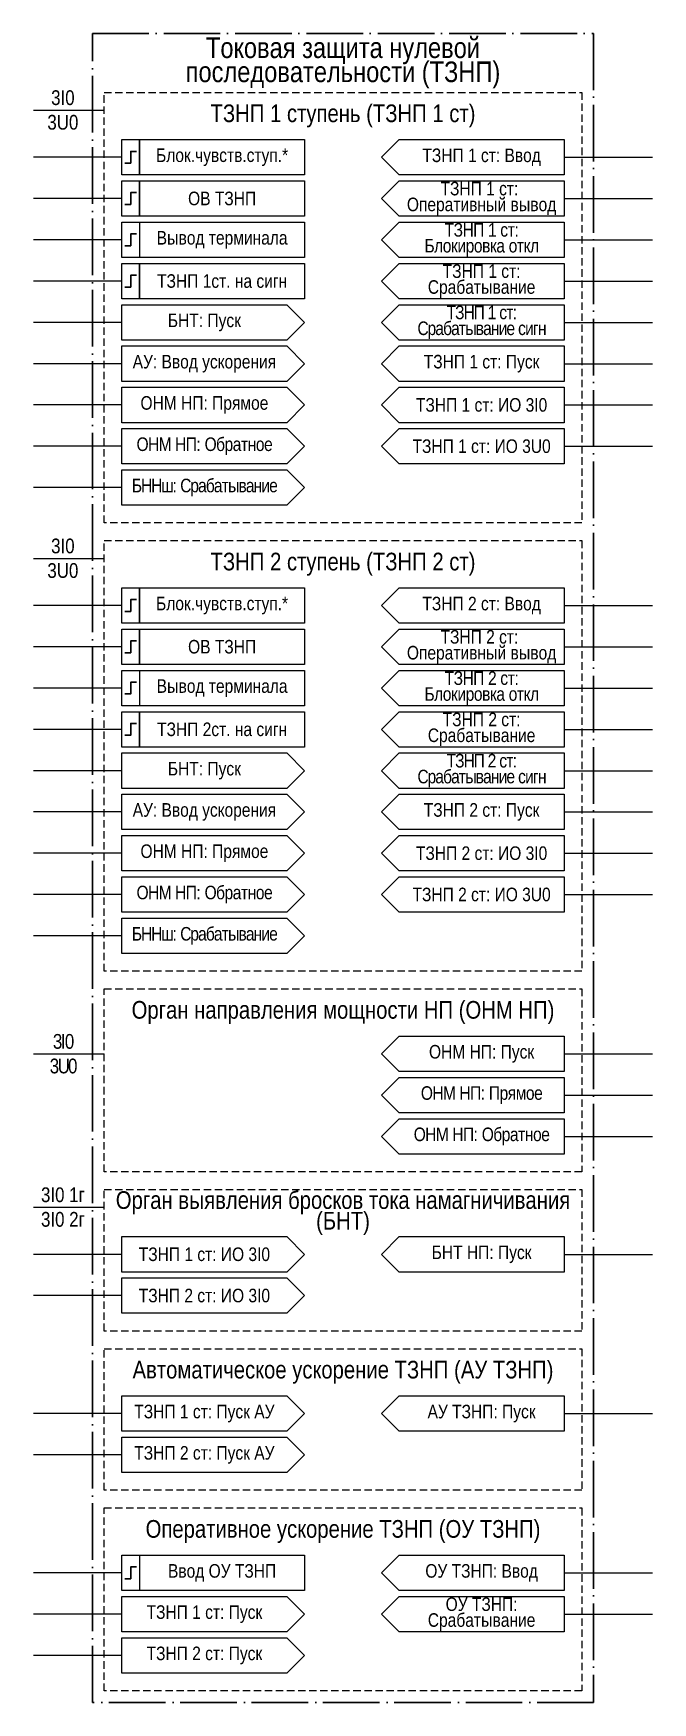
# Model space of a CAD drawing. Header units: millimetres. Extents: x -60 to 1181, y -167 to 356.
# Drawn here: x 1076 to 1181, y 17 to 300 of the extents above; entities that cross this region are included whole.
import ezdxf

# ---------------------------------------------------------------- set-up
doc = ezdxf.new("R2010")
doc.units = ezdxf.units.MM
doc.linetypes.add('ACAD_ISO04W100', pattern=[30, 24, -3, 0, -3])
doc.linetypes.add('штриховая2', pattern=[0.375, 0.25, -0.125])
doc.layers.add('TEXT', color=7, linetype='Continuous', lineweight=25)
doc.styles.add('2.5_Gost_RD', font='ARIALN.TTF', dxfattribs={"height": 2.5})
doc.styles.add('3.5_Gost_RD', font='ARIALN.TTF', dxfattribs={"height": 3.5})

msp = doc.modelspace()

# ---------------------------------------------------------------- linework, layer by layer
at = {"ltscale": 100}
for p, q in [((1076, 287), (1088, 287)), ((1091, 279), (1076, 279)), ((1166, 279), (1181, 279)), ((1091, 272), (1076, 272)), ((1166, 272), (1181, 272)), ((1091, 265), (1076, 265)), ((1166, 265), (1181, 265)), ((1091, 258), (1076, 258)), ((1166, 258), (1181, 258)), ((1091, 251), (1076, 251)), ((1166, 251), (1181, 251)), ((1091, 244), (1076, 244)), ((1166, 244), (1181, 244)), ((1091, 237), (1076, 237)), ((1166, 237), (1181, 237)), ((1091, 230), (1076, 230)), ((1166, 230), (1181, 230)), ((1091, 223), (1076, 223)), ((1076, 211), (1088, 211)), ((1091, 203), (1076, 203)), ((1166, 203), (1181, 203)), ((1091, 196), (1076, 196)), ((1166, 196), (1181, 196)), ((1091, 189), (1076, 189)), ((1166, 189), (1181, 189)), ((1091, 182), (1076, 182)), ((1166, 182), (1181, 182)), ((1091, 175), (1076, 175)), ((1166, 175), (1181, 175)), ((1091, 168), (1076, 168)), ((1166, 168), (1181, 168)), ((1091, 161), (1076, 161)), ((1166, 161), (1181, 161)), ((1091, 154), (1076, 154)), ((1166, 154), (1181, 154)), ((1091, 147), (1076, 147)), ((1076, 127), (1088, 127)), ((1166, 127), (1181, 127)), ((1166, 120), (1181, 120)), ((1166, 113), (1181, 113)), ((1076, 101), (1088, 101)), ((1091, 93), (1076, 93)), ((1166, 93), (1181, 93)), ((1091, 86), (1076, 86)), ((1091, 66), (1076, 66)), ((1166, 66), (1181, 66)), ((1091, 59), (1076, 59)), ((1091, 39), (1076, 39)), ((1166, 39), (1181, 39)), ((1091, 32), (1076, 32)), ((1166, 32), (1181, 32)), ((1091, 25), (1076, 25))]:
    msp.add_line(p, q, dxfattribs=at)
at = {"color": 251, "linetype": 'ACAD_ISO04W100', "lineweight": 30, "ltscale": 0.4, "true_color": 0x58595b}
msp.add_lwpolyline([(1086, 300), (1171, 300), (1171, 17), (1086, 17)], close=True, dxfattribs=at)
at = {"linetype": 'штриховая2', "ltscale": 5}
for points in [[(1088, 290), (1169, 290), (1169, 217), (1088, 217)], [(1088, 214), (1169, 214), (1169, 141), (1088, 141)], [(1088, 138), (1169, 138), (1169, 107), (1088, 107)], [(1088, 104), (1169, 104), (1169, 80), (1088, 80)], [(1088, 77), (1169, 77), (1169, 53), (1088, 53)], [(1088, 50), (1169, 50), (1169, 19), (1088, 19)]]:
    msp.add_lwpolyline(points, close=True, dxfattribs=at)
at = {"ltscale": 100}
for points in [[(1091, 282), (1094, 282), (1094, 276), (1091, 276)], [(1094, 282), (1122, 282), (1122, 276), (1094, 276)], [(1166, 282), (1166, 276), (1138, 276), (1135, 279), (1138, 282)], [(1091, 275), (1094, 275), (1094, 269), (1091, 269)], [(1094, 275), (1122, 275), (1122, 269), (1094, 269)], [(1166, 269), (1138, 269), (1135, 272), (1138, 275), (1166, 275)], [(1091, 268), (1094, 268), (1094, 262), (1091, 262)], [(1091, 268), (1122, 268), (1122, 262), (1091, 262)], [(1166, 262), (1138, 262), (1135, 265), (1138, 268), (1166, 268)], [(1091, 261), (1094, 261), (1094, 255), (1091, 255)], [(1094, 261), (1122, 261), (1122, 255), (1094, 255)], [(1135, 258), (1138, 261), (1166, 261), (1166, 255), (1138, 255)], [(1119, 254), (1122, 251), (1119, 248), (1091, 248), (1091, 254)], [(1135, 251), (1138, 254), (1166, 254), (1166, 248), (1138, 248)], [(1119, 247), (1122, 244), (1119, 241), (1091, 241), (1091, 247)], [(1135, 244), (1138, 247), (1166, 247), (1166, 241), (1138, 241)], [(1119, 240), (1122, 237), (1119, 234), (1091, 234), (1091, 240)], [(1166, 240), (1166, 234), (1138, 234), (1135, 237), (1138, 240)], [(1119, 233), (1122, 230), (1119, 227), (1091, 227), (1091, 233)], [(1166, 233), (1166, 227), (1138, 227), (1135, 230), (1138, 233)], [(1119, 226), (1122, 223), (1119, 220), (1091, 220), (1091, 226)], [(1091, 206), (1094, 206), (1094, 200), (1091, 200)], [(1094, 206), (1122, 206), (1122, 200), (1094, 200)], [(1166, 206), (1166, 200), (1138, 200), (1135, 203), (1138, 206)], [(1091, 199), (1094, 199), (1094, 193), (1091, 193)], [(1094, 199), (1122, 199), (1122, 193), (1094, 193)], [(1166, 193), (1138, 193), (1135, 196), (1138, 199), (1166, 199)], [(1091, 192), (1094, 192), (1094, 186), (1091, 186)], [(1091, 192), (1122, 192), (1122, 186), (1091, 186)], [(1166, 186), (1138, 186), (1135, 189), (1138, 192), (1166, 192)], [(1091, 185), (1094, 185), (1094, 179), (1091, 179)], [(1094, 185), (1122, 185), (1122, 179), (1094, 179)], [(1135, 182), (1138, 185), (1166, 185), (1166, 179), (1138, 179)], [(1119, 178), (1122, 175), (1119, 172), (1091, 172), (1091, 178)], [(1135, 175), (1138, 178), (1166, 178), (1166, 172), (1138, 172)], [(1119, 171), (1122, 168), (1119, 165), (1091, 165), (1091, 171)], [(1135, 168), (1138, 171), (1166, 171), (1166, 165), (1138, 165)], [(1119, 164), (1122, 161), (1119, 158), (1091, 158), (1091, 164)], [(1166, 164), (1166, 158), (1138, 158), (1135, 161), (1138, 164)], [(1119, 157), (1122, 154), (1119, 151), (1091, 151), (1091, 157)], [(1166, 157), (1166, 151), (1138, 151), (1135, 154), (1138, 157)], [(1119, 150), (1122, 147), (1119, 144), (1091, 144), (1091, 150)], [(1166, 124), (1138, 124), (1135, 127), (1138, 130), (1166, 130)], [(1166, 117), (1138, 117), (1135, 120), (1138, 123), (1166, 123)], [(1166, 110), (1138, 110), (1135, 113), (1138, 116), (1166, 116)], [(1166, 90), (1138, 90), (1135, 93), (1138, 96), (1166, 96)], [(1166, 63), (1138, 63), (1135, 66), (1138, 69), (1166, 69)], [(1091, 42), (1094, 42), (1094, 36), (1091, 36)], [(1091, 42), (1122, 42), (1122, 36), (1091, 36)], [(1166, 36), (1138, 36), (1135, 39), (1138, 42), (1166, 42)], [(1166, 29), (1138, 29), (1135, 32), (1138, 35), (1166, 35)]]:
    msp.add_lwpolyline(points, close=True, dxfattribs=at)
at = {"lineweight": 30, "ltscale": 100}
for points in [[(1091.5, 278), (1092.5, 278), (1092.5, 280), (1093.5, 280)], [(1091.5, 271), (1092.5, 271), (1092.5, 273), (1093.5, 273)], [(1093.5, 266), (1092.5, 266), (1092.5, 264), (1091.5, 264)], [(1091.5, 257), (1092.5, 257), (1092.5, 259), (1093.5, 259)], [(1091.5, 202), (1092.5, 202), (1092.5, 204), (1093.5, 204)], [(1091.5, 195), (1092.5, 195), (1092.5, 197), (1093.5, 197)], [(1093.5, 190), (1092.5, 190), (1092.5, 188), (1091.5, 188)], [(1091.5, 181), (1092.5, 181), (1092.5, 183), (1093.5, 183)], [(1093.5, 40), (1092.5, 40), (1092.5, 38), (1091.5, 38)]]:
    msp.add_lwpolyline(points, dxfattribs=at)
at = {"ltscale": 100}
for points in [[(1091, 96), (1119, 96), (1122, 93), (1119, 90), (1091, 90), (1091, 96)], [(1091, 89), (1119, 89), (1122, 86), (1119, 83), (1091, 83), (1091, 89)], [(1091, 69), (1119, 69), (1122, 66), (1119, 63), (1091, 63), (1091, 69)], [(1091, 62), (1119, 62), (1122, 59), (1119, 56), (1091, 56), (1091, 62)], [(1091, 35), (1119, 35), (1122, 32), (1119, 29), (1091, 29), (1091, 35)], [(1091, 28), (1119, 28), (1122, 25), (1119, 22), (1091, 22), (1091, 28)]]:
    msp.add_lwpolyline(points, dxfattribs=at)

# ---------------------------------------------------------------- texts
at = {"color": 30, "ltscale": 100, "attachment_point": 5, "style": '3.5_Gost_RD'}
for s, insert, char_height, width in [('\\pxsm0.7;{\\C30;\\c1938679;Токовая защита нулевой \\Pпоследовательности (ТЗНП)}', (1128.5, 295), 3.5, 85), ('{\\C30;\\c1938679;ТЗНП 1 ступень (ТЗНП 1 ст)}', (1128.5, 286), 3, 81), ('{\\C30;\\c1938679;ТЗНП 2 ступень (ТЗНП 2 ст)}', (1128.5, 210), 3, 81), ('\\pxsm0.7,t49;{\\C30;\\c1938679;Орган направления мощности НП (ОНМ НП)}', (1128.5, 134), 3, 81), ('\\pxsm0.7;{\\C30;\\c1938679;Орган выявления бросков тока намагничивания (БНТ)}', (1128.5, 100), 3, 81), ('{\\C30;\\c1938679;Автоматическое ускорение ТЗНП (АУ ТЗНП)}', (1128.5, 73), 3, 81), ('{\\C30;\\c1938679;Оперативное ускорение ТЗНП (ОУ ТЗНП)}', (1128.5, 46), 3, 81)]:
    msp.add_mtext(s, dxfattribs=dict(at, insert=insert, char_height=char_height, width=width))
at = {"ltscale": 100, "attachment_point": 5, "style": '2.5_Gost_RD'}
for s, insert, char_height, width in [('\\pxqc;{\\T1;3I0\\P3U0}', (1081, 287), 2.5, 10), ('\\pxsm0.7,t11;БНТ: Пуск', (1105, 251), 2.3, 28), ('\\pxqc;{\\T1;3I0\\P3U0}', (1081, 211), 2.5, 10), ('\\pxsm0.7,t11;БНТ: Пуск', (1105, 175), 2.3, 28), ('\\pxqc;{\\T0.8;3I0\\P3U0}', (1081, 127), 2.5, 10), ('\\pxqc;{\\T1;3I0 1г\\P3I0 2г}', (1081, 101), 2.5, 10), ('БНТ НП: Пуск', (1152, 93), 2.3, 28), ('\\pxsm0.7;АУ ТЗНП: Пуск', (1152, 66), 2.3, 28), ('\\pxsm0.7;ОУ ТЗНП: Ввод', (1152, 39), 2.3, 28), ('\\pxsm0.7;ОУ ТЗНП: Срабатывание', (1152, 32), 2.3, 28)]:
    msp.add_mtext(s, dxfattribs=dict(at, insert=insert, char_height=char_height, width=width))
at = {"color": 0, "ltscale": 100, "char_height": 2.3, "width": 28, "attachment_point": 5, "style": '2.5_Gost_RD'}
for s, insert in [('\\pxsm0.7;{\\C256;ОНМ НП: Пуск }', (1152, 127)), ('\\pxsm0.7;{\\T0.95;\\C256;ОНМ НП: Прямое}', (1152, 120)), ('\\pxsm0.7;{\\T0.95;\\C256;ОНМ НП: Обратное}', (1152, 113))]:
    msp.add_mtext(s, dxfattribs=dict(at, insert=insert))
at = {"layer": 'TEXT', "color": 0, "ltscale": 100, "char_height": 2.3, "width": 28, "attachment_point": 5, "style": '2.5_Gost_RD'}
for s, insert in [('\\pxsm0.7;{\\C256;Блок.чувств.ступ.\\C30;*}', (1108, 279)), ('\\pxsm0.7;{\\C256;ОВ ТЗНП}', (1108, 272)), ('\\pxsm0.7;{\\C256;Вывод терминала}', (1108, 265)), ('{\\C256;ТЗНП 1ст. на сигн}', (1108, 258)), ('\\pxsm0.7;{\\C256;Блок.чувств.ступ.\\C30;*}', (1108, 203)), ('\\pxsm0.7;{\\C256;ОВ ТЗНП}', (1108, 196)), ('\\pxsm0.7;{\\C256;Вывод терминала}', (1108, 189)), ('{\\C256;ТЗНП 2ст. на сигн}', (1108, 182)), ('\\pxsm0.7;{\\C256;ТЗНП 1 ст: Пуск АУ}', (1105, 66)), ('\\pxsm0.7;{\\C256;ТЗНП 2 ст: Пуск АУ}', (1105, 59)), ('\\pxsm0.7;{\\C256;Ввод ОУ ТЗНП}', (1108, 39)), ('\\pxsm0.7;{\\C256;ТЗНП 1 ст: Пуск}', (1105, 32)), ('\\pxsm0.7;{\\C256;ТЗНП 2 ст: Пуск}', (1105, 25))]:
    msp.add_mtext(s, dxfattribs=dict(at, insert=insert))
at = {"layer": 'TEXT', "ltscale": 100, "char_height": 2.3, "width": 28, "attachment_point": 5, "style": '2.5_Gost_RD'}
for s, insert in [('\\pxsm0.7;ТЗНП 1 ст: Ввод', (1152, 279)), ('\\pxsm0.7;ТЗНП 1 ст:  Оперативный вывод', (1152, 272)), ('\\pxsm0.7;{\\T0.95;ТЗНП 1 ст:  \\PБлокировка откл}', (1152, 265)), ('\\pxsm0.7;ТЗНП 1 ст: Срабатывание', (1152, 258)), ('\\pxsm0.7;{\\T0.9;ТЗНП 1 ст: Срабатывание сигн}', (1152, 251)), ('\\pxsm0.7;АУ: Ввод ускорения', (1105, 244)), ('\\pxsm0.7;ТЗНП 1 ст: Пуск', (1152, 244)), ('\\pxsm0.7;ОНМ НП: Прямое', (1105, 237)), ('\\pxsm0.7;ТЗНП 1 ст: ИО 3I0', (1152, 237)), ('\\pxsm0.7;{\\T0.95;ОНМ НП: Обратное}', (1105, 230)), ('\\pxsm0.7;ТЗНП 1 ст: ИО 3U0', (1152, 230)), ('\\pxsm0.7;{\\T0.9;БННш: Срабатывание}', (1105, 223)), ('\\pxsm0.7;ТЗНП 2 ст: Ввод', (1152, 203)), ('\\pxsm0.7;ТЗНП 2 ст:  Оперативный вывод', (1152, 196)), ('\\pxsm0.7;{\\T0.95;ТЗНП 2 ст:  \\PБлокировка откл}', (1152, 189)), ('\\pxsm0.7;ТЗНП 2 ст: Срабатывание', (1152, 182)), ('\\pxsm0.7;{\\T0.9;ТЗНП 2 ст: Срабатывание сигн}', (1152, 175)), ('\\pxsm0.7;АУ: Ввод ускорения', (1105, 168)), ('\\pxsm0.7;ТЗНП 2 ст: Пуск', (1152, 168)), ('\\pxsm0.7;ОНМ НП: Прямое', (1105, 161)), ('\\pxsm0.7;ТЗНП 2 ст: ИО 3I0', (1152, 161)), ('\\pxsm0.7;{\\T0.95;ОНМ НП: Обратное}', (1105, 154)), ('\\pxsm0.7;ТЗНП 2 ст: ИО 3U0', (1152, 154)), ('\\pxsm0.7;{\\T0.9;БННш: Срабатывание}', (1105, 147)), ('\\pxsm0.7;ТЗНП 1 ст: ИО 3I0', (1105, 93)), ('\\pxsm0.7;ТЗНП 2 ст: ИО 3I0', (1105, 86))]:
    msp.add_mtext(s, dxfattribs=dict(at, insert=insert))

doc.saveas('drawing.dxf')
